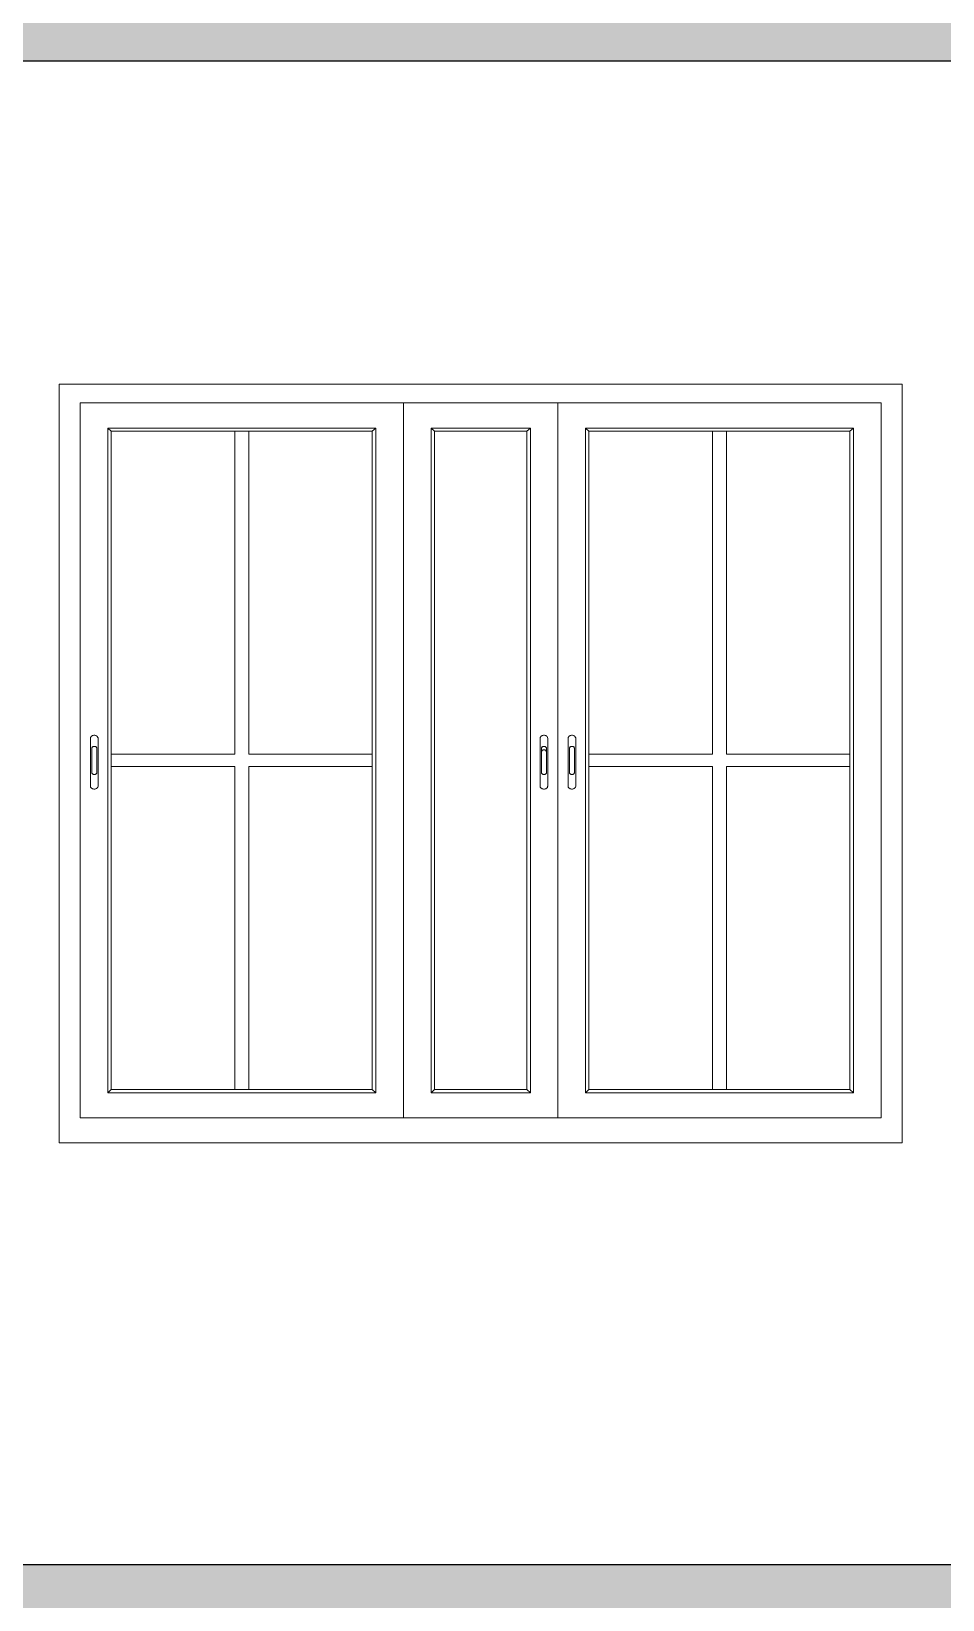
# Model space of a CAD drawing. Header units: inches. Extents: x -10117506 to -5032697, y -6529230 to -3253155.
# Drawn here: x -5057321.2 to -5057256.3, y -3256604.5 to -3256492.9 of the extents above; entities that cross this region are included whole.
import ezdxf

# ---------------------------------------------------------------- set-up
doc = ezdxf.new("R2010")
doc.units = ezdxf.units.IN
doc.header["$LTSCALE"] = 2
doc.header["$MEASUREMENT"] = 0
doc.linetypes.add('CENTER', pattern=[2, 1.25, -0.25, 0.25, -0.25])
doc.layers.get('0').update_dxf_attribs({"linetype": 'CONTINUOUS'})
for name, color, linetype, lineweight in [('Annotate-Bold.w', 187, 'CONTINUOUS', 18), ('Door-Window', 47, 'CONTINUOUS', 15), ('window', 4, 'CONTINUOUS', 13)]:
    doc.layers.add(name, color=color, linetype=linetype, lineweight=lineweight)
pattern_1 = [(50, (19335.599, 2800.1), (7.172601826, -0.62752135), [0.75, -8.25]), (355, (19335.599, 2800.1), (-1.387513336, 7.521921337), [0.6, -6.6]), (100.45144446, (19336.197, 2800.0476), (5.785088467, 6.89439991), [0.63740192, -7.01142112]), (46.1842, (19335.599, 2802.1), (10.672413307, -1.655192808), [1.125, -12.375]), (96.63563549, (19336.489, 2801.962), (9.346619457, 9.741186008), [0.95610342, -10.5171376]), (351.184164, (19335.599, 2802.1), (9.34661945, 9.741186003), [0.9, -9.90000001]), (21, (19336.599, 2801.6), (5.969070521, -4.0261889067), [0.75, -8.25]), (326, (19336.599, 2801.6), (2.433153319, 7.2515004505), [0.6, -6.6]), (71.45144474, (19337.097, 2801.2644), (8.402223767, 3.225311528), [0.6374019, -7.01142112]), (37.5, (19335.5992, 2800.1), (0.1215985532, 3.3289385383), [0, -6.52, 0, -6.7, 0, -6.625]), (7.5, (19335.5992, 2800.1), (2.6306953744, 3.9441171188), [0, -3.82, 0, -6.37, 0, -2.525]), (327.5, (19333.3692, 2800.1), (5.3382243617, -0.2255487173), [0, -2.5, 0, -7.8, 0, -10.35]), (317.5, (19332.3692, 2800.1), (5.8318616934, 1.0010498233), [0, -3.25, 0, -5.18, 0, -7.35])]

msp = doc.modelspace()

# ---------------------------------------------------------------- hatches: boundary and pattern name
at = {"layer": 'Door-Window', "linetype": 'ByBlock'}
h = msp.add_hatch(dxfattribs=at)
h.set_pattern_fill('AR-CONC', color=256)
h.set_pattern_definition(pattern_1)
h.paths.add_polyline_path([(-5057333.21, -3256495), (-5057333.21, -3256504), (-5057324.21, -3256504), (-5057324.21, -3256495), (-5057204.21, -3256495), (-5057201.71, -3256495), (-5057201.71, -3256504), (-5057192.71, -3256504), (-5057192.71, -3256495), (-5057167.67, -3256495), (-5057087.67, -3256439), (-5057044.18, -3256439), (-5057044.18, -3256434), (-5057099.24, -3256434), (-5057099.24, -3256441), (-5057109.24, -3256441), (-5057109.24, -3256448), (-5057119.24, -3256448), (-5057119.24, -3256455), (-5057129.24, -3256455), (-5057129.24, -3256462), (-5057139.24, -3256462), (-5057139.24, -3256469), (-5057149.24, -3256469), (-5057149.24, -3256476), (-5057159.24, -3256476), (-5057159.24, -3256483), (-5057169.24, -3256483), (-5057169.24, -3256490), (-5057204.21, -3256490), (-5057351.21, -3256490), (-5057351.21, -3256495)])
h = msp.add_hatch(dxfattribs=at)
h.set_pattern_fill('AR-CONC', color=256)
h.set_pattern_definition(pattern_1)
h.paths.add_polyline_path([(-5057324.21, -3256607), (-5057201.71, -3256607), (-5057201.71, -3256616), (-5057192.71, -3256616), (-5057192.71, -3256607), (-5057167.67, -3256607), (-5057087.67, -3256551), (-5057044.18, -3256551), (-5057044.18, -3256546), (-5057099.24, -3256546), (-5057099.24, -3256553), (-5057109.24, -3256553), (-5057109.24, -3256560), (-5057119.24, -3256560), (-5057119.24, -3256567), (-5057129.24, -3256567), (-5057129.24, -3256574), (-5057139.24, -3256574), (-5057139.24, -3256581), (-5057149.24, -3256581), (-5057149.24, -3256588), (-5057159.24, -3256588), (-5057159.24, -3256595), (-5057169.24, -3256595), (-5057169.24, -3256602), (-5057333.21, -3256602), (-5057333.21, -3256616), (-5057324.21, -3256616)])

# ---------------------------------------------------------------- linework, layer by layer
at = {"ltscale": 0.5}
for p, q in [((-5057324.21, -3256495), (-5057204.21, -3256495)), ((-5057333.21, -3256602), (-5057169.24, -3256602))]:
    msp.add_line(p, q, dxfattribs=at)
at = {"layer": 'Annotate-Bold.w', "linetype": 'CENTER', "ltscale": 0.01}
msp.add_line((-5057389.75, -3256602), (-5057000.98, -3256602), dxfattribs=at)
at = {"layer": 'window'}
for p, q in [((-5057319.21, -3256572), (-5057319.21, -3256518)), ((-5057259.21, -3256518), (-5057319.21, -3256518)), ((-5057259.21, -3256572), (-5057259.21, -3256518)), ((-5057317.71, -3256570.22), (-5057317.71, -3256519.33)), ((-5057260.71, -3256519.33), (-5057317.71, -3256519.33)), ((-5057294.71, -3256519.33), (-5057294.71, -3256570.22)), ((-5057283.71, -3256519.33), (-5057283.71, -3256570.22)), ((-5057260.71, -3256519.33), (-5057260.71, -3256570.22)), ((-5057315.74, -3256568.42), (-5057315.74, -3256521.13)), ((-5057315.74, -3256521.13), (-5057296.67, -3256521.13)), ((-5057315.5, -3256521.35), (-5057315.74, -3256521.13)), ((-5057315.5, -3256568.2), (-5057315.5, -3256521.35)), ((-5057296.92, -3256521.35), (-5057315.5, -3256521.35)), ((-5057306.7, -3256521.35), (-5057306.7, -3256544.32)), ((-5057305.72, -3256521.35), (-5057305.72, -3256544.32)), ((-5057296.92, -3256521.35), (-5057296.67, -3256521.13)), ((-5057296.92, -3256521.35), (-5057296.92, -3256568.2)), ((-5057296.67, -3256521.13), (-5057296.67, -3256568.42)), ((-5057285.67, -3256521.13), (-5057292.74, -3256521.13)), ((-5057292.74, -3256521.13), (-5057292.74, -3256568.42)), ((-5057292.5, -3256521.35), (-5057292.74, -3256521.13)), ((-5057292.5, -3256521.35), (-5057292.5, -3256568.2)), ((-5057292.5, -3256521.35), (-5057285.92, -3256521.35)), ((-5057285.92, -3256521.35), (-5057285.67, -3256521.13)), ((-5057285.92, -3256568.2), (-5057285.92, -3256521.35)), ((-5057285.67, -3256568.42), (-5057285.67, -3256521.13)), ((-5057281.74, -3256568.42), (-5057281.74, -3256521.13)), ((-5057281.74, -3256521.13), (-5057262.67, -3256521.13)), ((-5057281.5, -3256521.35), (-5057281.74, -3256521.13)), ((-5057281.5, -3256568.2), (-5057281.5, -3256521.35)), ((-5057262.92, -3256521.35), (-5057281.5, -3256521.35)), ((-5057272.7, -3256521.35), (-5057272.7, -3256544.32)), ((-5057271.72, -3256521.35), (-5057271.72, -3256544.32)), ((-5057262.92, -3256521.35), (-5057262.67, -3256521.13)), ((-5057262.92, -3256521.35), (-5057262.92, -3256568.2)), ((-5057262.67, -3256521.13), (-5057262.67, -3256568.42)), ((-5057316.95, -3256543.11), (-5057316.93, -3256543.08)), ((-5057316.9, -3256543.05), (-5057316.93, -3256543.08)), ((-5057316.87, -3256543.03), (-5057316.9, -3256543.05)), ((-5057316.87, -3256543.03), (-5057316.83, -3256543.01)), ((-5057316.79, -3256543), (-5057316.83, -3256543.01)), ((-5057316.75, -3256542.99), (-5057316.79, -3256543)), ((-5057316.71, -3256542.99), (-5057316.75, -3256542.99)), ((-5057316.67, -3256542.99), (-5057316.71, -3256542.99)), ((-5057316.67, -3256542.99), (-5057316.63, -3256543)), ((-5057316.63, -3256543), (-5057316.59, -3256543.01)), ((-5057316.59, -3256543.01), (-5057316.55, -3256543.03)), ((-5057316.55, -3256543.03), (-5057316.52, -3256543.05)), ((-5057316.52, -3256543.05), (-5057316.49, -3256543.08)), ((-5057316.47, -3256543.11), (-5057316.49, -3256543.08)), ((-5057284.92, -3256543.08), (-5057284.94, -3256543.11)), ((-5057284.89, -3256543.05), (-5057284.92, -3256543.08)), ((-5057284.86, -3256543.03), (-5057284.89, -3256543.05)), ((-5057284.82, -3256543.01), (-5057284.86, -3256543.03)), ((-5057284.79, -3256543), (-5057284.82, -3256543.01)), ((-5057284.74, -3256542.99), (-5057284.79, -3256543)), ((-5057284.7, -3256542.99), (-5057284.74, -3256542.99)), ((-5057284.66, -3256542.99), (-5057284.7, -3256542.99)), ((-5057284.62, -3256543), (-5057284.66, -3256542.99)), ((-5057284.58, -3256543.01), (-5057284.62, -3256543)), ((-5057284.54, -3256543.03), (-5057284.58, -3256543.01)), ((-5057284.51, -3256543.05), (-5057284.54, -3256543.03)), ((-5057284.48, -3256543.08), (-5057284.51, -3256543.05)), ((-5057284.46, -3256543.11), (-5057284.48, -3256543.08)), ((-5057282.95, -3256543.11), (-5057282.93, -3256543.08)), ((-5057282.9, -3256543.05), (-5057282.93, -3256543.08)), ((-5057282.87, -3256543.03), (-5057282.9, -3256543.05)), ((-5057282.87, -3256543.03), (-5057282.83, -3256543.01)), ((-5057282.79, -3256543), (-5057282.83, -3256543.01)), ((-5057282.75, -3256542.99), (-5057282.79, -3256543)), ((-5057282.71, -3256542.99), (-5057282.75, -3256542.99)), ((-5057282.67, -3256542.99), (-5057282.71, -3256542.99)), ((-5057282.67, -3256542.99), (-5057282.63, -3256543)), ((-5057282.63, -3256543), (-5057282.59, -3256543.01)), ((-5057282.59, -3256543.01), (-5057282.55, -3256543.03)), ((-5057282.55, -3256543.03), (-5057282.52, -3256543.05)), ((-5057282.52, -3256543.05), (-5057282.49, -3256543.08)), ((-5057282.47, -3256543.11), (-5057282.49, -3256543.08)), ((-5057316.98, -3256543.17), (-5057316.97, -3256543.14)), ((-5057316.98, -3256543.21), (-5057316.97, -3256543.14)), ((-5057316.98, -3256543.21), (-5057316.98, -3256543.17)), ((-5057316.98, -3256546.6), (-5057316.98, -3256543.21)), ((-5057316.97, -3256543.14), (-5057316.95, -3256543.11)), ((-5057316.88, -3256543.88), (-5057316.89, -3256543.9)), ((-5057316.89, -3256543.9), (-5057316.89, -3256543.93)), ((-5057316.89, -3256543.93), (-5057316.89, -3256545.63)), ((-5057316.87, -3256543.86), (-5057316.88, -3256543.88)), ((-5057316.86, -3256543.84), (-5057316.87, -3256543.86)), ((-5057316.84, -3256543.82), (-5057316.86, -3256543.84)), ((-5057316.82, -3256543.81), (-5057316.84, -3256543.82)), ((-5057316.79, -3256543.79), (-5057316.82, -3256543.81)), ((-5057316.77, -3256543.78), (-5057316.79, -3256543.79)), ((-5057316.74, -3256543.78), (-5057316.77, -3256543.78)), ((-5057316.71, -3256543.78), (-5057316.74, -3256543.78)), ((-5057316.68, -3256543.78), (-5057316.71, -3256543.78)), ((-5057316.65, -3256543.78), (-5057316.68, -3256543.78)), ((-5057316.63, -3256543.79), (-5057316.65, -3256543.78)), ((-5057316.6, -3256543.81), (-5057316.63, -3256543.79)), ((-5057316.58, -3256543.82), (-5057316.6, -3256543.81)), ((-5057316.56, -3256543.84), (-5057316.58, -3256543.82)), ((-5057316.55, -3256543.86), (-5057316.56, -3256543.84)), ((-5057316.54, -3256543.88), (-5057316.55, -3256543.86)), ((-5057316.53, -3256543.9), (-5057316.54, -3256543.88)), ((-5057316.53, -3256543.93), (-5057316.53, -3256543.9)), ((-5057316.53, -3256545.63), (-5057316.53, -3256543.93)), ((-5057316.45, -3256543.14), (-5057316.47, -3256543.11)), ((-5057316.44, -3256543.17), (-5057316.45, -3256543.14)), ((-5057316.44, -3256543.17), (-5057316.44, -3256543.21)), ((-5057316.44, -3256543.21), (-5057316.44, -3256546.6)), ((-5057284.96, -3256543.14), (-5057284.97, -3256543.17)), ((-5057284.97, -3256543.17), (-5057284.97, -3256543.21)), ((-5057284.97, -3256543.21), (-5057284.97, -3256546.6)), ((-5057284.94, -3256543.11), (-5057284.96, -3256543.14)), ((-5057284.88, -3256543.9), (-5057284.87, -3256543.88)), ((-5057284.88, -3256543.93), (-5057284.88, -3256543.9)), ((-5057284.88, -3256544.17), (-5057284.88, -3256543.93)), ((-5057284.88, -3256544.15), (-5057284.87, -3256544.13)), ((-5057284.88, -3256544.17), (-5057284.88, -3256544.15)), ((-5057284.88, -3256545.63), (-5057284.88, -3256544.17)), ((-5057284.87, -3256543.88), (-5057284.86, -3256543.86)), ((-5057284.87, -3256544.13), (-5057284.86, -3256544.11)), ((-5057284.86, -3256543.86), (-5057284.85, -3256543.84)), ((-5057284.86, -3256544.11), (-5057284.85, -3256544.09)), ((-5057284.85, -3256543.84), (-5057284.83, -3256543.82)), ((-5057284.85, -3256544.09), (-5057284.83, -3256544.07)), ((-5057284.83, -3256543.82), (-5057284.81, -3256543.81)), ((-5057284.83, -3256544.07), (-5057284.81, -3256544.05)), ((-5057284.81, -3256543.81), (-5057284.78, -3256543.79)), ((-5057284.81, -3256544.05), (-5057284.78, -3256544.04)), ((-5057284.78, -3256543.79), (-5057284.76, -3256543.78)), ((-5057284.78, -3256544.04), (-5057284.76, -3256544.03)), ((-5057284.76, -3256543.78), (-5057284.73, -3256543.78)), ((-5057284.76, -3256544.03), (-5057284.73, -3256544.03)), ((-5057284.73, -3256543.78), (-5057284.7, -3256543.78)), ((-5057284.73, -3256544.03), (-5057284.7, -3256544.03)), ((-5057284.7, -3256543.78), (-5057284.67, -3256543.78)), ((-5057284.7, -3256544.03), (-5057284.67, -3256544.03)), ((-5057284.67, -3256543.78), (-5057284.65, -3256543.78)), ((-5057284.67, -3256544.03), (-5057284.65, -3256544.03)), ((-5057284.65, -3256543.78), (-5057284.62, -3256543.79)), ((-5057284.65, -3256544.03), (-5057284.62, -3256544.04)), ((-5057284.62, -3256543.79), (-5057284.6, -3256543.81)), ((-5057284.62, -3256544.04), (-5057284.6, -3256544.05)), ((-5057284.6, -3256543.81), (-5057284.57, -3256543.82)), ((-5057284.6, -3256544.05), (-5057284.57, -3256544.07)), ((-5057284.57, -3256543.82), (-5057284.56, -3256543.84)), ((-5057284.57, -3256544.07), (-5057284.56, -3256544.09)), ((-5057284.56, -3256543.84), (-5057284.54, -3256543.86)), ((-5057284.56, -3256544.09), (-5057284.54, -3256544.11)), ((-5057284.54, -3256543.86), (-5057284.53, -3256543.88)), ((-5057284.54, -3256544.11), (-5057284.53, -3256544.13)), ((-5057284.53, -3256543.88), (-5057284.52, -3256543.9)), ((-5057284.53, -3256544.13), (-5057284.52, -3256544.15)), ((-5057284.52, -3256543.9), (-5057284.52, -3256543.93)), ((-5057284.52, -3256545.63), (-5057284.52, -3256543.93)), ((-5057284.52, -3256544.15), (-5057284.52, -3256544.17)), ((-5057284.45, -3256543.14), (-5057284.46, -3256543.11)), ((-5057284.44, -3256543.17), (-5057284.45, -3256543.14)), ((-5057284.43, -3256543.21), (-5057284.45, -3256543.14)), ((-5057284.43, -3256543.21), (-5057284.44, -3256543.17)), ((-5057284.43, -3256546.6), (-5057284.43, -3256543.21)), ((-5057282.98, -3256543.17), (-5057282.97, -3256543.14)), ((-5057282.98, -3256543.21), (-5057282.97, -3256543.14)), ((-5057282.98, -3256543.21), (-5057282.98, -3256543.17)), ((-5057282.98, -3256546.6), (-5057282.98, -3256543.21)), ((-5057282.97, -3256543.14), (-5057282.95, -3256543.11)), ((-5057282.88, -3256543.88), (-5057282.89, -3256543.9)), ((-5057282.89, -3256543.9), (-5057282.89, -3256543.93)), ((-5057282.89, -3256543.93), (-5057282.89, -3256545.63)), ((-5057282.87, -3256543.86), (-5057282.88, -3256543.88)), ((-5057282.86, -3256543.84), (-5057282.87, -3256543.86)), ((-5057282.84, -3256543.82), (-5057282.86, -3256543.84)), ((-5057282.82, -3256543.81), (-5057282.84, -3256543.82)), ((-5057282.79, -3256543.79), (-5057282.82, -3256543.81)), ((-5057282.77, -3256543.78), (-5057282.79, -3256543.79)), ((-5057282.74, -3256543.78), (-5057282.77, -3256543.78)), ((-5057282.71, -3256543.78), (-5057282.74, -3256543.78)), ((-5057282.68, -3256543.78), (-5057282.71, -3256543.78)), ((-5057282.65, -3256543.78), (-5057282.68, -3256543.78)), ((-5057282.63, -3256543.79), (-5057282.65, -3256543.78)), ((-5057282.6, -3256543.81), (-5057282.63, -3256543.79)), ((-5057282.58, -3256543.82), (-5057282.6, -3256543.81)), ((-5057282.56, -3256543.84), (-5057282.58, -3256543.82)), ((-5057282.55, -3256543.86), (-5057282.56, -3256543.84)), ((-5057282.54, -3256543.88), (-5057282.55, -3256543.86)), ((-5057282.53, -3256543.9), (-5057282.54, -3256543.88)), ((-5057282.53, -3256543.93), (-5057282.53, -3256543.9)), ((-5057282.53, -3256545.63), (-5057282.53, -3256543.93)), ((-5057282.45, -3256543.14), (-5057282.47, -3256543.11)), ((-5057282.44, -3256543.17), (-5057282.45, -3256543.14)), ((-5057282.44, -3256543.17), (-5057282.44, -3256543.21)), ((-5057282.44, -3256543.21), (-5057282.44, -3256546.6)), ((-5057315.5, -3256544.32), (-5057306.7, -3256544.32)), ((-5057315.5, -3256545.22), (-5057306.7, -3256545.22)), ((-5057306.7, -3256545.22), (-5057306.7, -3256568.2)), ((-5057305.72, -3256544.32), (-5057296.92, -3256544.32)), ((-5057305.72, -3256545.22), (-5057296.92, -3256545.22)), ((-5057305.72, -3256545.22), (-5057305.72, -3256568.2)), ((-5057281.5, -3256544.32), (-5057272.7, -3256544.32)), ((-5057281.5, -3256545.22), (-5057272.7, -3256545.22)), ((-5057272.7, -3256545.22), (-5057272.7, -3256568.2)), ((-5057271.72, -3256544.32), (-5057262.92, -3256544.32)), ((-5057271.72, -3256545.22), (-5057262.92, -3256545.22)), ((-5057271.72, -3256545.22), (-5057271.72, -3256568.2)), ((-5057316.89, -3256545.66), (-5057316.89, -3256545.63)), ((-5057316.88, -3256545.68), (-5057316.89, -3256545.66)), ((-5057316.87, -3256545.7), (-5057316.88, -3256545.68)), ((-5057316.86, -3256545.72), (-5057316.87, -3256545.7)), ((-5057316.84, -3256545.74), (-5057316.86, -3256545.72)), ((-5057316.82, -3256545.75), (-5057316.84, -3256545.74)), ((-5057316.79, -3256545.76), (-5057316.82, -3256545.75)), ((-5057316.77, -3256545.77), (-5057316.79, -3256545.76)), ((-5057316.74, -3256545.78), (-5057316.77, -3256545.77)), ((-5057316.71, -3256545.78), (-5057316.74, -3256545.78)), ((-5057316.68, -3256545.78), (-5057316.71, -3256545.78)), ((-5057316.65, -3256545.77), (-5057316.68, -3256545.78)), ((-5057316.63, -3256545.76), (-5057316.65, -3256545.77)), ((-5057316.6, -3256545.75), (-5057316.63, -3256545.76)), ((-5057316.58, -3256545.74), (-5057316.6, -3256545.75)), ((-5057316.56, -3256545.72), (-5057316.58, -3256545.74)), ((-5057316.55, -3256545.7), (-5057316.56, -3256545.72)), ((-5057316.54, -3256545.68), (-5057316.55, -3256545.7)), ((-5057316.53, -3256545.66), (-5057316.54, -3256545.68)), ((-5057316.53, -3256545.63), (-5057316.53, -3256545.66)), ((-5057284.88, -3256545.63), (-5057284.88, -3256545.66)), ((-5057284.88, -3256545.66), (-5057284.87, -3256545.68)), ((-5057284.87, -3256545.68), (-5057284.86, -3256545.7)), ((-5057284.86, -3256545.7), (-5057284.85, -3256545.72)), ((-5057284.85, -3256545.72), (-5057284.83, -3256545.74)), ((-5057284.83, -3256545.74), (-5057284.81, -3256545.75)), ((-5057284.81, -3256545.75), (-5057284.78, -3256545.76)), ((-5057284.78, -3256545.76), (-5057284.76, -3256545.77)), ((-5057284.76, -3256545.77), (-5057284.73, -3256545.78)), ((-5057284.73, -3256545.78), (-5057284.7, -3256545.78)), ((-5057284.7, -3256545.78), (-5057284.67, -3256545.78)), ((-5057284.67, -3256545.78), (-5057284.65, -3256545.77)), ((-5057284.65, -3256545.77), (-5057284.62, -3256545.76)), ((-5057284.62, -3256545.76), (-5057284.6, -3256545.75)), ((-5057284.6, -3256545.75), (-5057284.57, -3256545.74)), ((-5057284.57, -3256545.74), (-5057284.56, -3256545.72)), ((-5057284.56, -3256545.72), (-5057284.54, -3256545.7)), ((-5057284.54, -3256545.7), (-5057284.53, -3256545.68)), ((-5057284.53, -3256545.68), (-5057284.52, -3256545.66)), ((-5057284.52, -3256545.66), (-5057284.52, -3256545.63)), ((-5057282.89, -3256545.66), (-5057282.89, -3256545.63)), ((-5057282.88, -3256545.68), (-5057282.89, -3256545.66)), ((-5057282.87, -3256545.7), (-5057282.88, -3256545.68)), ((-5057282.86, -3256545.72), (-5057282.87, -3256545.7)), ((-5057282.84, -3256545.74), (-5057282.86, -3256545.72)), ((-5057282.82, -3256545.75), (-5057282.84, -3256545.74)), ((-5057282.79, -3256545.76), (-5057282.82, -3256545.75)), ((-5057282.77, -3256545.77), (-5057282.79, -3256545.76)), ((-5057282.74, -3256545.78), (-5057282.77, -3256545.77)), ((-5057282.71, -3256545.78), (-5057282.74, -3256545.78)), ((-5057282.68, -3256545.78), (-5057282.71, -3256545.78)), ((-5057282.65, -3256545.77), (-5057282.68, -3256545.78)), ((-5057282.63, -3256545.76), (-5057282.65, -3256545.77)), ((-5057282.6, -3256545.75), (-5057282.63, -3256545.76)), ((-5057282.58, -3256545.74), (-5057282.6, -3256545.75)), ((-5057282.56, -3256545.72), (-5057282.58, -3256545.74)), ((-5057282.55, -3256545.7), (-5057282.56, -3256545.72)), ((-5057282.54, -3256545.68), (-5057282.55, -3256545.7)), ((-5057282.53, -3256545.66), (-5057282.54, -3256545.68)), ((-5057282.53, -3256545.63), (-5057282.53, -3256545.66)), ((-5057316.98, -3256546.63), (-5057316.98, -3256546.6)), ((-5057316.97, -3256546.67), (-5057316.98, -3256546.63)), ((-5057316.97, -3256546.67), (-5057316.95, -3256546.7)), ((-5057316.95, -3256546.7), (-5057316.93, -3256546.73)), ((-5057316.93, -3256546.73), (-5057316.9, -3256546.75)), ((-5057316.87, -3256546.78), (-5057316.9, -3256546.75)), ((-5057316.83, -3256546.8), (-5057316.87, -3256546.78)), ((-5057316.83, -3256546.8), (-5057316.79, -3256546.81)), ((-5057316.75, -3256546.82), (-5057316.79, -3256546.81)), ((-5057316.71, -3256546.82), (-5057316.75, -3256546.82)), ((-5057316.71, -3256546.82), (-5057316.67, -3256546.82)), ((-5057316.67, -3256546.82), (-5057316.63, -3256546.81)), ((-5057316.59, -3256546.8), (-5057316.63, -3256546.81)), ((-5057316.55, -3256546.78), (-5057316.59, -3256546.8)), ((-5057316.55, -3256546.78), (-5057316.52, -3256546.75)), ((-5057316.52, -3256546.75), (-5057316.49, -3256546.73)), ((-5057316.49, -3256546.73), (-5057316.47, -3256546.7)), ((-5057316.45, -3256546.67), (-5057316.47, -3256546.7)), ((-5057316.44, -3256546.6), (-5057316.45, -3256546.67)), ((-5057316.44, -3256546.63), (-5057316.45, -3256546.67)), ((-5057316.44, -3256546.63), (-5057316.44, -3256546.6)), ((-5057284.97, -3256546.63), (-5057284.97, -3256546.6)), ((-5057284.97, -3256546.6), (-5057284.96, -3256546.67)), ((-5057284.97, -3256546.63), (-5057284.96, -3256546.67)), ((-5057284.96, -3256546.67), (-5057284.94, -3256546.7)), ((-5057284.94, -3256546.7), (-5057284.92, -3256546.73)), ((-5057284.92, -3256546.73), (-5057284.89, -3256546.75)), ((-5057284.89, -3256546.75), (-5057284.86, -3256546.78)), ((-5057284.86, -3256546.78), (-5057284.82, -3256546.8)), ((-5057284.82, -3256546.8), (-5057284.79, -3256546.81)), ((-5057284.79, -3256546.81), (-5057284.74, -3256546.82)), ((-5057284.74, -3256546.82), (-5057284.7, -3256546.82)), ((-5057284.7, -3256546.82), (-5057284.66, -3256546.82)), ((-5057284.66, -3256546.82), (-5057284.62, -3256546.81)), ((-5057284.62, -3256546.81), (-5057284.58, -3256546.8)), ((-5057284.58, -3256546.8), (-5057284.54, -3256546.78)), ((-5057284.54, -3256546.78), (-5057284.51, -3256546.75)), ((-5057284.51, -3256546.75), (-5057284.48, -3256546.73)), ((-5057284.48, -3256546.73), (-5057284.46, -3256546.7)), ((-5057284.46, -3256546.7), (-5057284.45, -3256546.67)), ((-5057284.45, -3256546.67), (-5057284.44, -3256546.63)), ((-5057284.44, -3256546.63), (-5057284.43, -3256546.6)), ((-5057282.98, -3256546.63), (-5057282.98, -3256546.6)), ((-5057282.97, -3256546.67), (-5057282.98, -3256546.63)), ((-5057282.97, -3256546.67), (-5057282.95, -3256546.7)), ((-5057282.95, -3256546.7), (-5057282.93, -3256546.73)), ((-5057282.93, -3256546.73), (-5057282.9, -3256546.75)), ((-5057282.87, -3256546.78), (-5057282.9, -3256546.75)), ((-5057282.83, -3256546.8), (-5057282.87, -3256546.78)), ((-5057282.83, -3256546.8), (-5057282.79, -3256546.81)), ((-5057282.75, -3256546.82), (-5057282.79, -3256546.81)), ((-5057282.71, -3256546.82), (-5057282.75, -3256546.82)), ((-5057282.71, -3256546.82), (-5057282.67, -3256546.82)), ((-5057282.67, -3256546.82), (-5057282.63, -3256546.81)), ((-5057282.59, -3256546.8), (-5057282.63, -3256546.81)), ((-5057282.55, -3256546.78), (-5057282.59, -3256546.8)), ((-5057282.55, -3256546.78), (-5057282.52, -3256546.75)), ((-5057282.52, -3256546.75), (-5057282.49, -3256546.73)), ((-5057282.49, -3256546.73), (-5057282.47, -3256546.7)), ((-5057282.45, -3256546.67), (-5057282.47, -3256546.7)), ((-5057282.44, -3256546.6), (-5057282.45, -3256546.67)), ((-5057282.44, -3256546.63), (-5057282.45, -3256546.67)), ((-5057282.44, -3256546.63), (-5057282.44, -3256546.6)), ((-5057315.74, -3256568.42), (-5057315.5, -3256568.2)), ((-5057296.67, -3256568.42), (-5057315.74, -3256568.42)), ((-5057296.92, -3256568.2), (-5057315.5, -3256568.2)), ((-5057296.92, -3256568.2), (-5057296.67, -3256568.42)), ((-5057292.5, -3256568.2), (-5057292.74, -3256568.42)), ((-5057292.74, -3256568.42), (-5057285.67, -3256568.42)), ((-5057292.5, -3256568.2), (-5057285.92, -3256568.2)), ((-5057285.67, -3256568.42), (-5057285.92, -3256568.2)), ((-5057281.74, -3256568.42), (-5057281.5, -3256568.2)), ((-5057262.67, -3256568.42), (-5057281.74, -3256568.42)), ((-5057262.92, -3256568.2), (-5057281.5, -3256568.2)), ((-5057262.92, -3256568.2), (-5057262.67, -3256568.42)), ((-5057317.71, -3256570.22), (-5057294.71, -3256570.22)), ((-5057283.71, -3256570.22), (-5057294.71, -3256570.22)), ((-5057283.71, -3256570.22), (-5057260.71, -3256570.22)), ((-5057259.21, -3256572), (-5057319.21, -3256572))]:
    msp.add_line(p, q, dxfattribs=at)

doc.saveas('drawing.dxf')
